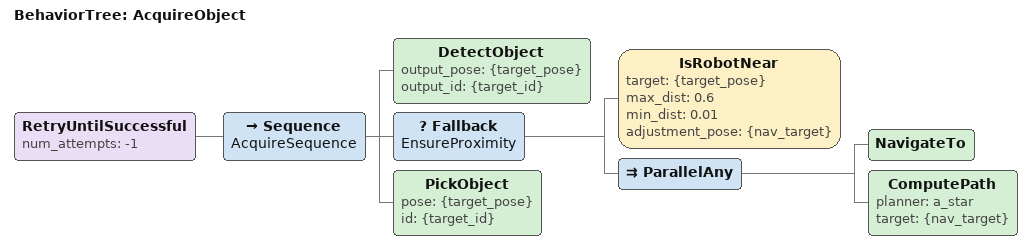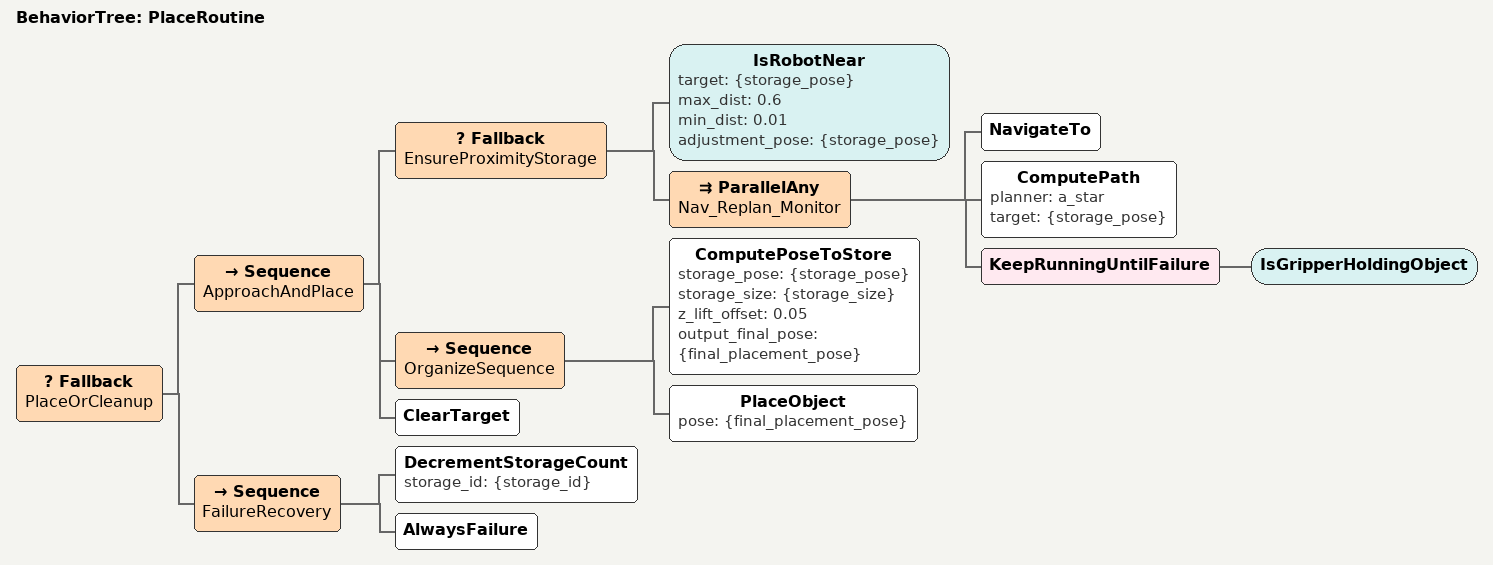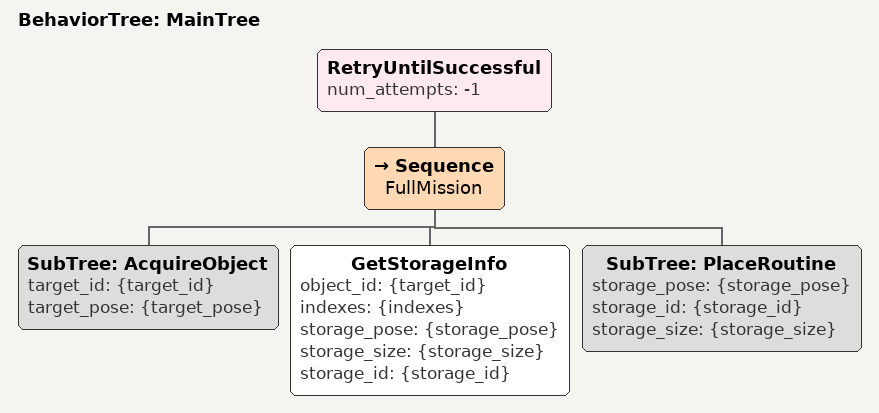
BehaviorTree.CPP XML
<root BTCPP_format="4" main_tree_to_execute="MainTree">

  <BehaviorTree ID="AcquireObject">
    <RetryUntilSuccessful num_attempts="-1">
      <Sequence name="AcquireSequence">
        <DetectObject output_pose="{target_pose}" output_id="{target_id}"/>

        <Fallback name="EnsureProximity">
             <IsRobotNear target="{target_pose}"
                      max_dist="0.6"
                      min_dist="0.01"
                      adjustment_pose="{nav_target}"/>

             <ParallelAny>
                <NavigateTo/>
                <ComputePath planner="a_star" target="{nav_target}"/>
             </ParallelAny>
        </Fallback>

        <PickObject pose="{target_pose}" id="{target_id}"/>
      </Sequence>
    </RetryUntilSuccessful>
  </BehaviorTree>

  <BehaviorTree ID="PlaceRoutine">
    <Fallback name="PlaceOrCleanup">

        <Sequence name="ApproachAndPlace">

            <Fallback name="EnsureProximityStorage">
                <IsRobotNear target="{storage_pose}"
                          max_dist="0.6"
                          min_dist="0.01"
                          adjustment_pose="{storage_pose}"/>

                <ParallelAny name="Nav_Replan_Monitor">
                    <NavigateTo/>
                    <ComputePath planner="a_star" target="{storage_pose}"/>

                    <KeepRunningUntilFailure>
                        <IsGripperHoldingObject/>
                    </KeepRunningUntilFailure>
                </ParallelAny>
            </Fallback>

            <Sequence name="OrganizeSequence">
                <ComputePoseToStore storage_pose="{storage_pose}"
                                    storage_size="{storage_size}"
                                    z_lift_offset="0.05"
                                    output_final_pose="{final_placement_pose}"/>

                <PlaceObject pose="{final_placement_pose}"/>
            </Sequence>
            <ClearTarget/>
        </Sequence>

        <Sequence name="FailureRecovery">
            <DecrementStorageCount storage_id="{storage_id}"/>

            <AlwaysFailure/>
        </Sequence>

    </Fallback>
  </BehaviorTree>

  <BehaviorTree ID="MainTree">
    <RetryUntilSuccessful num_attempts="-1">
      <Sequence name="FullMission">

        <SubTree ID="AcquireObject" target_id="{target_id}" target_pose="{target_pose}"/>

        <GetStorageInfo object_id="{target_id}"
                        indexes="{indexes}"
                        storage_pose="{storage_pose}"
                        storage_size="{storage_size}"
                        storage_id="{storage_id}"/>

        <SubTree ID="PlaceRoutine"
                 storage_pose="{storage_pose}"
                 storage_id="{storage_id}"
                 storage_size="{storage_size}"/> </Sequence>
    </RetryUntilSuccessful>
  </BehaviorTree>

</root>
